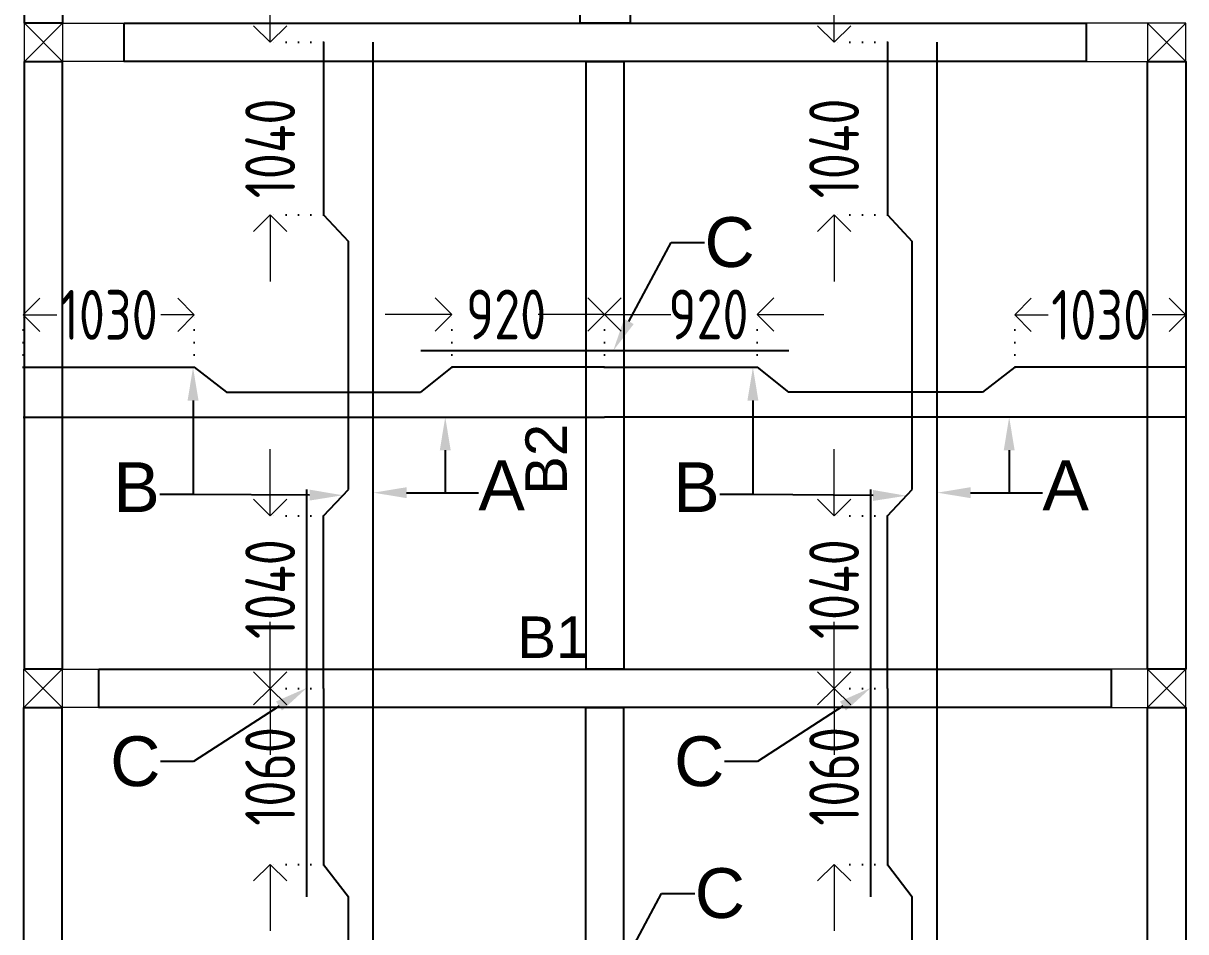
# Model space of a CAD drawing. Header units: inches. Extents: x -605 to 2991212, y -2872845 to 0.
# Drawn here: x 2805439 to 2812439, y -2094947 to -2089474 of the extents above; entities that cross this region are included whole.
import ezdxf
from ezdxf import colors
from ezdxf.entities.mleader import LeaderData, LeaderLine
from ezdxf.enums import TextEntityAlignment as Align
from ezdxf.math import Vec2, Vec3

# ---------------------------------------------------------------- set-up
doc = ezdxf.new("R2010")
doc.units = ezdxf.units.IN
doc.header["$LTSCALE"] = 600
doc.header["$MEASUREMENT"] = 0
doc.linetypes.add('DOT2', pattern=[0.125, 0, -0.125])
for name, color, linetype, lineweight in [('rDIMension', 1, 'Continuous', 18), ('rRCC 2', 40, 'Continuous', 15), ('rREINF 1', 1, 'Continuous', 25)]:
    doc.layers.add(name, color=color, linetype=linetype, lineweight=lineweight)
doc.styles.add('DIM', font='geniso.shx', dxfattribs={"width": 0.85})
doc.styles.get("Standard").update_dxf_attribs({"font": 'arial.ttf'})
doc.dimstyles.new('ST-100', dxfattribs={"dimscale": 100, "dimtxt": 2.5, "dimasz": 2, "dimexe": 0.18, "dimexo": 0.0625, "dimgap": 0.2, "dimtad": 0, "dimdec": 0, "dimzin": 0, "dimdsep": 46, "dimtxsty": 'DIM', "dimblk": 'OPEN90', "dimcen": 0.09, "dimclrd": 256, "dimclrt": 7, "dimadec": 0, "dimazin": 0, "dimtfac": 1, "dimtdec": 0, "dimtofl": 0, "dimtmove": 0, "dimatfit": 3, "dimldrblk": 'OPEN90', "dimfxl": 1, "dimtolj": 1, "dimtzin": 0, "dimlwd": -1, "dimarcsym": 0})

# ---------------------------------------------------------------- blocks, each defined once
blk = doc.blocks.new('_Open90')
at = {"color": 0, "linetype": 'ByBlock', "lineweight": -2}
for p, q in [((-0.5, 0.5), (0, 0)), ((0, 0), (-1, 0)), ((0, 0), (-0.5, -0.5))]:
    blk.add_line(p, q, dxfattribs=at)
blk = doc.blocks.new('*D88')
at = {"layer": 'Defpoints', "color": 0, "linetype": 'ByBlock', "transparency": 16777216}
for p in [(2806468.9, -2091231.2), (2805438.9, -2091547), (2806468.9, -2091547)]:
    blk.add_point(p, dxfattribs=at)
at = {"layer": 'rDIMension', "color": 0, "linetype": 'DOT2', "lineweight": -2, "transparency": 16777216}
for p, q in [((2805438.9, -2091547), (2805438.9, -2091231.2)), ((2806468.9, -2091547), (2806468.9, -2091231.2))]:
    blk.add_line(p, q, dxfattribs=at)
at = {"layer": 'rDIMension', "transparency": 16777216}
for p, q in [((2805638.9, -2091231.2), (2805640.5, -2091231.2)), ((2806268.9, -2091231.2), (2806267.2, -2091231.2))]:
    blk.add_line(p, q, dxfattribs=at)
at = {"layer": 'rDIMension', "linetype": 'ByBlock', "transparency": 16777216, "xscale": 200, "yscale": 200, "zscale": 200, "rotation": 180}
blk.add_blockref('_Open90', (2805438.9, -2091231.2), dxfattribs=at)
at = {"layer": 'rDIMension', "linetype": 'ByBlock', "transparency": 16777216, "xscale": 200, "yscale": 200, "zscale": 200}
blk.add_blockref('_Open90', (2806468.9, -2091231.2), dxfattribs=at)
at = {"layer": 'rDIMension', "color": 7, "linetype": 'ByBlock', "transparency": 16777216, "insert": (2805953.9, -2091231.2), "char_height": 300, "attachment_point": 5, "style": 'DIM'}
blk.add_mtext('\\A1;1030', dxfattribs=at)
blk = doc.blocks.new('*D89')
at = {"layer": 'Defpoints', "color": 0, "linetype": 'ByBlock', "transparency": 16777216}
for p in [(2808938.9, -2091228.6), (2808018.9, -2091547), (2808938.9, -2091547)]:
    blk.add_point(p, dxfattribs=at)
at = {"layer": 'rDIMension', "transparency": 16777216}
for p, q in [((2807818.9, -2091228.6), (2807618.9, -2091228.6)), ((2809138.9, -2091228.6), (2809338.9, -2091228.6))]:
    blk.add_line(p, q, dxfattribs=at)
at = {"layer": 'rDIMension', "color": 0, "linetype": 'DOT2', "lineweight": -2, "transparency": 16777216}
for p, q in [((2808018.9, -2091547), (2808018.9, -2091228.6)), ((2808938.9, -2091547), (2808938.9, -2091228.6))]:
    blk.add_line(p, q, dxfattribs=at)
at = {"layer": 'rDIMension', "linetype": 'ByBlock', "transparency": 16777216, "xscale": 200, "yscale": 200, "zscale": 200}
blk.add_blockref('_Open90', (2808018.9, -2091228.6), dxfattribs=at)
at = {"layer": 'rDIMension', "linetype": 'ByBlock', "transparency": 16777216, "xscale": 200, "yscale": 200, "zscale": 200, "rotation": 180}
blk.add_blockref('_Open90', (2808938.9, -2091228.6), dxfattribs=at)
at = {"layer": 'rDIMension', "color": 7, "linetype": 'ByBlock', "transparency": 16777216, "insert": (2808346.4, -2091228.6), "char_height": 300, "attachment_point": 5, "style": 'DIM'}
blk.add_mtext('\\A1;920', dxfattribs=at)
blk = doc.blocks.new('*D90')
at = {"layer": 'Defpoints', "color": 0, "linetype": 'ByBlock', "transparency": 16777216}
for p in [(2811408.9, -2091231.2), (2811408.9, -2091547), (2812438.9, -2091547)]:
    blk.add_point(p, dxfattribs=at)
at = {"layer": 'rDIMension', "color": 0, "linetype": 'DOT2', "lineweight": -2, "transparency": 16777216}
for p, q in [((2811408.9, -2091547), (2811408.9, -2091231.2)), ((2812438.9, -2091547), (2812438.9, -2091231.2))]:
    blk.add_line(p, q, dxfattribs=at)
at = {"layer": 'rDIMension', "transparency": 16777216}
for p, q in [((2811608.9, -2091231.2), (2811610.5, -2091231.2)), ((2812238.9, -2091231.2), (2812237.2, -2091231.2))]:
    blk.add_line(p, q, dxfattribs=at)
at = {"layer": 'rDIMension', "linetype": 'ByBlock', "transparency": 16777216, "xscale": 200, "yscale": 200, "zscale": 200, "rotation": 180}
blk.add_blockref('_Open90', (2811408.9, -2091231.2), dxfattribs=at)
at = {"layer": 'rDIMension', "linetype": 'ByBlock', "transparency": 16777216, "xscale": 200, "yscale": 200, "zscale": 200}
blk.add_blockref('_Open90', (2812438.9, -2091231.2), dxfattribs=at)
at = {"layer": 'rDIMension', "color": 7, "linetype": 'ByBlock', "transparency": 16777216, "insert": (2811923.9, -2091231.2), "char_height": 300, "attachment_point": 5, "style": 'DIM'}
blk.add_mtext('\\A1;1030', dxfattribs=at)
blk = doc.blocks.new('*D91')
at = {"layer": 'Defpoints', "color": 0, "linetype": 'ByBlock', "transparency": 16777216}
for p in [(2808938.9, -2091228.6), (2808938.9, -2091547), (2809858.9, -2091547)]:
    blk.add_point(p, dxfattribs=at)
at = {"layer": 'rDIMension', "transparency": 16777216}
for p, q in [((2808738.9, -2091228.6), (2808538.9, -2091228.6)), ((2810058.9, -2091228.6), (2810258.9, -2091228.6))]:
    blk.add_line(p, q, dxfattribs=at)
at = {"layer": 'rDIMension', "color": 0, "linetype": 'DOT2', "lineweight": -2, "transparency": 16777216}
for p, q in [((2808938.9, -2091547), (2808938.9, -2091228.6)), ((2809858.9, -2091547), (2809858.9, -2091228.6))]:
    blk.add_line(p, q, dxfattribs=at)
at = {"layer": 'rDIMension', "linetype": 'ByBlock', "transparency": 16777216, "xscale": 200, "yscale": 200, "zscale": 200}
blk.add_blockref('_Open90', (2808938.9, -2091228.6), dxfattribs=at)
at = {"layer": 'rDIMension', "linetype": 'ByBlock', "transparency": 16777216, "xscale": 200, "yscale": 200, "zscale": 200, "rotation": 180}
blk.add_blockref('_Open90', (2809858.9, -2091228.6), dxfattribs=at)
at = {"layer": 'rDIMension', "color": 7, "linetype": 'ByBlock', "transparency": 16777216, "insert": (2809565.1, -2091228.6), "char_height": 300, "attachment_point": 5, "style": 'DIM'}
blk.add_mtext('\\A1;920', dxfattribs=at)
blk = doc.blocks.new('*D217')
at = {"layer": 'Defpoints', "color": 0, "linetype": 'ByBlock', "transparency": 16777216}
for p in [(2806925.7, -2093481), (2807246.4, -2093481), (2807246.4, -2094541)]:
    blk.add_point(p, dxfattribs=at)
at = {"layer": 'rDIMension', "transparency": 16777216}
for p, q in [((2806925.7, -2093281), (2806925.7, -2093081)), ((2806925.7, -2094741), (2806925.7, -2094941))]:
    blk.add_line(p, q, dxfattribs=at)
at = {"layer": 'rDIMension', "color": 0, "linetype": 'DOT2', "lineweight": -2, "transparency": 16777216}
for p, q in [((2807246.4, -2093481), (2806925.7, -2093481)), ((2807246.4, -2094541), (2806925.7, -2094541))]:
    blk.add_line(p, q, dxfattribs=at)
at = {"layer": 'rDIMension', "linetype": 'ByBlock', "transparency": 16777216, "xscale": 200, "yscale": 200, "zscale": 200}
for p, rotation in [((2806925.7, -2093481), 270), ((2806925.7, -2094541), 90)]:
    blk.add_blockref('_Open90', p, dxfattribs=dict(at, rotation=rotation))
at = {"layer": 'rDIMension', "color": 7, "linetype": 'ByBlock', "transparency": 16777216, "insert": (2806925.7, -2094011), "char_height": 300, "attachment_point": 5, "rotation": 90, "style": 'DIM'}
blk.add_mtext('\\A1;1060', dxfattribs=at)
blk = doc.blocks.new('*D219')
at = {"layer": 'Defpoints', "color": 0, "linetype": 'ByBlock', "transparency": 16777216}
for p in [(2810321.5, -2093481), (2810642.2, -2093481), (2810642.2, -2094541)]:
    blk.add_point(p, dxfattribs=at)
at = {"layer": 'rDIMension', "transparency": 16777216}
for p, q in [((2810321.5, -2093281), (2810321.5, -2093081)), ((2810321.5, -2094741), (2810321.5, -2094941))]:
    blk.add_line(p, q, dxfattribs=at)
at = {"layer": 'rDIMension', "color": 0, "linetype": 'DOT2', "lineweight": -2, "transparency": 16777216}
for p, q in [((2810642.2, -2093481), (2810321.5, -2093481)), ((2810642.2, -2094541), (2810321.5, -2094541))]:
    blk.add_line(p, q, dxfattribs=at)
at = {"layer": 'rDIMension', "linetype": 'ByBlock', "transparency": 16777216, "xscale": 200, "yscale": 200, "zscale": 200}
for p, rotation in [((2810321.5, -2093481), 270), ((2810321.5, -2094541), 90)]:
    blk.add_blockref('_Open90', p, dxfattribs=dict(at, rotation=rotation))
at = {"layer": 'rDIMension', "color": 7, "linetype": 'ByBlock', "transparency": 16777216, "insert": (2810321.5, -2094011), "char_height": 300, "attachment_point": 5, "rotation": 90, "style": 'DIM'}
blk.add_mtext('\\A1;1060', dxfattribs=at)
blk = doc.blocks.new('*D221')
at = {"layer": 'Defpoints', "color": 0, "linetype": 'ByBlock', "transparency": 16777216}
for p in [(2807246.4, -2092441), (2806925.7, -2093481), (2807246.4, -2093481)]:
    blk.add_point(p, dxfattribs=at)
at = {"layer": 'rDIMension', "transparency": 16777216}
for p, q in [((2806925.7, -2092241), (2806925.7, -2092041)), ((2806925.7, -2093681), (2806925.7, -2093881))]:
    blk.add_line(p, q, dxfattribs=at)
at = {"layer": 'rDIMension', "color": 0, "linetype": 'DOT2', "lineweight": -2, "transparency": 16777216}
for p, q in [((2807246.4, -2092441), (2806925.7, -2092441)), ((2807246.4, -2093481), (2806925.7, -2093481))]:
    blk.add_line(p, q, dxfattribs=at)
at = {"layer": 'rDIMension', "linetype": 'ByBlock', "transparency": 16777216, "xscale": 200, "yscale": 200, "zscale": 200}
for p, rotation in [((2806925.7, -2092441), 270), ((2806925.7, -2093481), 90)]:
    blk.add_blockref('_Open90', p, dxfattribs=dict(at, rotation=rotation))
at = {"layer": 'rDIMension', "color": 7, "linetype": 'ByBlock', "transparency": 16777216, "insert": (2806925.7, -2092883), "char_height": 300, "attachment_point": 5, "rotation": 90, "style": 'DIM'}
blk.add_mtext('\\A1;1040', dxfattribs=at)
blk = doc.blocks.new('*D222')
at = {"layer": 'Defpoints', "color": 0, "linetype": 'ByBlock', "transparency": 16777216}
for p in [(2806925.7, -2089589.4), (2807246.4, -2089589.4), (2807246.4, -2090629.4)]:
    blk.add_point(p, dxfattribs=at)
at = {"layer": 'rDIMension', "transparency": 16777216}
for p, q in [((2806925.7, -2089389.4), (2806925.7, -2089189.4)), ((2806925.7, -2090829.4), (2806925.7, -2091029.4))]:
    blk.add_line(p, q, dxfattribs=at)
at = {"layer": 'rDIMension', "color": 0, "linetype": 'DOT2', "lineweight": -2, "transparency": 16777216}
for p, q in [((2807246.4, -2089589.4), (2806925.7, -2089589.4)), ((2807246.4, -2090629.4), (2806925.7, -2090629.4))]:
    blk.add_line(p, q, dxfattribs=at)
at = {"layer": 'rDIMension', "linetype": 'ByBlock', "transparency": 16777216, "xscale": 200, "yscale": 200, "zscale": 200}
for p, rotation in [((2806925.7, -2089589.4), 270), ((2806925.7, -2090629.4), 90)]:
    blk.add_blockref('_Open90', p, dxfattribs=dict(at, rotation=rotation))
at = {"layer": 'rDIMension', "color": 7, "linetype": 'ByBlock', "transparency": 16777216, "insert": (2806925.7, -2090228.3), "char_height": 300, "attachment_point": 5, "rotation": 90, "style": 'DIM'}
blk.add_mtext('\\A1;1040', dxfattribs=at)
blk = doc.blocks.new('*D223')
at = {"layer": 'Defpoints', "color": 0, "linetype": 'ByBlock', "transparency": 16777216}
for p in [(2810642.2, -2092441), (2810321.5, -2093481), (2810642.2, -2093481)]:
    blk.add_point(p, dxfattribs=at)
at = {"layer": 'rDIMension', "transparency": 16777216}
for p, q in [((2810321.5, -2092241), (2810321.5, -2092041)), ((2810321.5, -2093681), (2810321.5, -2093881))]:
    blk.add_line(p, q, dxfattribs=at)
at = {"layer": 'rDIMension', "color": 0, "linetype": 'DOT2', "lineweight": -2, "transparency": 16777216}
for p, q in [((2810642.2, -2092441), (2810321.5, -2092441)), ((2810642.2, -2093481), (2810321.5, -2093481))]:
    blk.add_line(p, q, dxfattribs=at)
at = {"layer": 'rDIMension', "linetype": 'ByBlock', "transparency": 16777216, "xscale": 200, "yscale": 200, "zscale": 200}
for p, rotation in [((2810321.5, -2092441), 270), ((2810321.5, -2093481), 90)]:
    blk.add_blockref('_Open90', p, dxfattribs=dict(at, rotation=rotation))
at = {"layer": 'rDIMension', "color": 7, "linetype": 'ByBlock', "transparency": 16777216, "insert": (2810321.5, -2092883), "char_height": 300, "attachment_point": 5, "rotation": 90, "style": 'DIM'}
blk.add_mtext('\\A1;1040', dxfattribs=at)
blk = doc.blocks.new('*D224')
at = {"layer": 'Defpoints', "color": 0, "linetype": 'ByBlock', "transparency": 16777216}
for p in [(2810321.5, -2089589.4), (2810642.2, -2089589.4), (2810642.2, -2090629.4)]:
    blk.add_point(p, dxfattribs=at)
at = {"layer": 'rDIMension', "transparency": 16777216}
for p, q in [((2810321.5, -2089389.4), (2810321.5, -2089189.4)), ((2810321.5, -2090829.4), (2810321.5, -2091029.4))]:
    blk.add_line(p, q, dxfattribs=at)
at = {"layer": 'rDIMension', "color": 0, "linetype": 'DOT2', "lineweight": -2, "transparency": 16777216}
for p, q in [((2810642.2, -2089589.4), (2810321.5, -2089589.4)), ((2810642.2, -2090629.4), (2810321.5, -2090629.4))]:
    blk.add_line(p, q, dxfattribs=at)
at = {"layer": 'rDIMension', "linetype": 'ByBlock', "transparency": 16777216, "xscale": 200, "yscale": 200, "zscale": 200}
for p, rotation in [((2810321.5, -2089589.4), 270), ((2810321.5, -2090629.4), 90)]:
    blk.add_blockref('_Open90', p, dxfattribs=dict(at, rotation=rotation))
at = {"layer": 'rDIMension', "color": 7, "linetype": 'ByBlock', "transparency": 16777216, "insert": (2810321.5, -2090228.3), "char_height": 300, "attachment_point": 5, "rotation": 90, "style": 'DIM'}
blk.add_mtext('\\A1;1040', dxfattribs=at)

msp = doc.modelspace()

# ---------------------------------------------------------------- linework, layer by layer
at = {"color": 1, "linetype": 'ByBlock'}
for points in [[(2808792.8, -2083174.4), (2809092.8, -2083174.4), (2809092.8, -2089474.4), (2808792.8, -2089474.4)], [(2805446.8, -2087907), (2805675.6, -2087907), (2805675.6, -2089474.4), (2805446.8, -2089474.4)], [(2806045.6, -2089474.4), (2811838.9, -2089474.4), (2811838.9, -2089704.4), (2806045.6, -2089704.4)], [(2805445.6, -2089704.4), (2805673.2, -2089704.4), (2805673.2, -2093366), (2805445.6, -2093366)], [(2808828.4, -2089704.4), (2809056.1, -2089704.4), (2809056.1, -2093366), (2808828.4, -2093366)], [(2812208.9, -2089704.4), (2812438.9, -2089704.4), (2812438.9, -2093366), (2812208.9, -2093366)], [(2805893.2, -2093366), (2811988.9, -2093366), (2811988.9, -2093596), (2805893.2, -2093596)], [(2805443.2, -2093596), (2805671, -2093596), (2805671, -2097337.5), (2805443.2, -2097337.5)], [(2808826.1, -2093596), (2809053.8, -2093596), (2809053.8, -2097337.5), (2808826.1, -2097337.5)], [(2812208.9, -2093596), (2812438.9, -2093596), (2812438.9, -2097337.5), (2812208.9, -2097337.5)]]:
    msp.add_lwpolyline(points, close=True, dxfattribs=at)
at = {"color": 4, "linetype": 'ByBlock'}
for points in [[(2807246.4, -2089589.4), (2807246.4, -2090629.4), (2807396.4, -2090788.3)], [(2807546.4, -2093481), (2807546.4, -2089589.4)], [(2810642.2, -2089589.4), (2810642.2, -2090629.4), (2810792.2, -2090788.3)], [(2810942.2, -2093481), (2810942.2, -2089589.4)], [(2807396.4, -2092282.2), (2807396.4, -2090788.3)], [(2810792.2, -2092282.2), (2810792.2, -2090788.3)], [(2810049.3, -2091447), (2807832.8, -2091447)], [(2805438.9, -2091547), (2806468.9, -2091547), (2806662.1, -2091697)], [(2808938.9, -2091547), (2808018.9, -2091547), (2807830.6, -2091697)], [(2808938.9, -2091547), (2809858.9, -2091547), (2810047.1, -2091697)], [(2812438.9, -2091547), (2811408.9, -2091547), (2811215.6, -2091697)], [(2806662.1, -2091697), (2807830.6, -2091697)], [(2811215.6, -2091697), (2810047.1, -2091697)], [(2805438.9, -2091847), (2808938.9, -2091847)], [(2812438.9, -2091847), (2808938.9, -2091847)], [(2807146.4, -2094735.8), (2807146.4, -2092282.2)], [(2807246.4, -2093481), (2807246.4, -2092441), (2807396.4, -2092282.2)], [(2810542.2, -2094735.8), (2810542.2, -2092282.2)], [(2810642.2, -2093481), (2810642.2, -2092441), (2810792.2, -2092282.2)], [(2807246.4, -2093481), (2807246.4, -2094541), (2807396.4, -2094735.8)], [(2807546.4, -2097452.5), (2807546.4, -2093481)], [(2810642.2, -2093481), (2810642.2, -2094541), (2810792.2, -2094735.8)], [(2810942.2, -2097452.5), (2810942.2, -2093481)], [(2807396.4, -2096197.8), (2807396.4, -2094735.8)], [(2810792.2, -2096197.8), (2810792.2, -2094735.8)]]:
    msp.add_lwpolyline(points, dxfattribs=at)
at = {"layer": 'rRCC 2', "color": 6}
for p, q in [((2805445.6, -2089474.4), (2805675.6, -2089704.4)), ((2805445.6, -2089704.4), (2805675.6, -2089474.4)), ((2812438.9, -2089474.4), (2812208.9, -2089704.4)), ((2812438.9, -2089704.4), (2812208.9, -2089474.4)), ((2805443.2, -2093366), (2805673.2, -2093596)), ((2805443.2, -2093596), (2805673.2, -2093366)), ((2812438.9, -2093366), (2812208.9, -2093596)), ((2812438.9, -2093596), (2812208.9, -2093366))]:
    msp.add_line(p, q, dxfattribs=at)
for points in [[(2805445.6, -2089704.4), (2805445.6, -2089474.4), (2806045.6, -2089474.4), (2806045.6, -2089704.4)], [(2805445.6, -2089474.4), (2805675.6, -2089474.4), (2805675.6, -2089704.4), (2805445.6, -2089704.4)], [(2812438.9, -2089704.4), (2812438.9, -2089474.4), (2811838.9, -2089474.4), (2811838.9, -2089704.4)], [(2812438.9, -2089474.4), (2812208.9, -2089474.4), (2812208.9, -2089704.4), (2812438.9, -2089704.4)], [(2805443.2, -2093596), (2805443.2, -2093366), (2805893.2, -2093366), (2805893.2, -2093596)], [(2805443.2, -2093366), (2805673.2, -2093366), (2805673.2, -2093596), (2805443.2, -2093596)], [(2812438.9, -2093596), (2812438.9, -2093366), (2811988.9, -2093366), (2811988.9, -2093596)], [(2812438.9, -2093366), (2812208.9, -2093366), (2812208.9, -2093596), (2812438.9, -2093596)]]:
    msp.add_lwpolyline(points, close=True, dxfattribs=at)

# ---------------------------------------------------------------- texts
at = {"layer": 'rRCC 2'}
msp.add_text('B2', height=250, rotation=90, dxfattribs=at).set_placement((2808587.5, -2092101.5), align=Align.MIDDLE_CENTER)
msp.add_text('B1', height=250, dxfattribs=at).set_placement((2808627.5, -2093172.8), align=Align.MIDDLE_CENTER)

# ---------------------------------------------------------------- dimensions: what is measured, and where the dimension line sits
at = {"layer": 'rDIMension', "color": 1, "linetype": 'ByBlock'}
for base, p1, p2, angle, override, picture, middle in [((2806925.7, -2089589.4), (2807246.4, -2090629.4), (2807246.4, -2089589.4), 90, {"dimtxt": 3, "dimexe": 0, "dimexo": 0, "dimtmove": 1, "dimfxl": 1.25, "dimtfillclr": 256, "dimarcsym": 2}, '*D222', (2806925.7, -2090228.3)), ((2810321.5, -2089589.4), (2810642.2, -2090629.4), (2810642.2, -2089589.4), 90, {"dimtxt": 3, "dimexe": 0, "dimexo": 0, "dimtmove": 1, "dimfxl": 1.25, "dimtfillclr": 256, "dimarcsym": 2}, '*D224', (2810321.5, -2090228.3)), ((2808938.9, -2091228.6), (2809858.9, -2091547), (2808938.9, -2091547), 180, {"dimtxt": 3, "dimexe": 0, "dimexo": 0, "dimtmove": 1, "dimfxl": 1.25, "dimtfillclr": 256, "dimarcsym": 2}, '*D91', (2809565.1, -2091228.6)), ((2811408.9, -2091231.2), (2812438.9, -2091547), (2811408.9, -2091547), 180, {"dimtxt": 3, "dimasz": 2, "dimexe": 0, "dimexo": 0, "dimtmove": 1, "dimfxl": 1.25, "dimtfillclr": 256, "dimarcsym": 2}, '*D90', (2811923.9, -2091231.2)), ((2806925.7, -2093481), (2807246.4, -2092441), (2807246.4, -2093481), 90, {"dimtxt": 3, "dimexe": 0, "dimexo": 0, "dimtmove": 1, "dimfxl": 1.25, "dimtfillclr": 256, "dimarcsym": 2}, '*D221', (2806925.7, -2092883)), ((2810321.5, -2093481), (2810642.2, -2092441), (2810642.2, -2093481), 90, {"dimtxt": 3, "dimexe": 0, "dimexo": 0, "dimtmove": 1, "dimfxl": 1.25, "dimtfillclr": 256, "dimarcsym": 2}, '*D223', (2810321.5, -2092883))]:
    dim = msp.add_linear_dim(base=base, p1=p1, p2=p2, angle=angle, dimstyle='ST-100', override=override, dxfattribs=at)
    dim.commit()
    dim.dimension.update_dxf_attribs({"geometry": picture, "text_midpoint": middle, "dimtype": 160})
for base, p1, p2, override, picture, middle in [((2806468.9, -2091231.2), (2805438.9, -2091547), (2806468.9, -2091547), {"dimtxt": 3, "dimasz": 2, "dimexe": 0, "dimexo": 0, "dimtmove": 1, "dimfxl": 1.25, "dimtfillclr": 256, "dimarcsym": 2}, '*D88', (2805953.9, -2091231.2)), ((2808938.9, -2091228.6), (2808018.9, -2091547), (2808938.9, -2091547), {"dimtxt": 3, "dimexe": 0, "dimexo": 0, "dimtmove": 1, "dimfxl": 1.25, "dimtfillclr": 256, "dimarcsym": 2}, '*D89', (2808346.4, -2091228.6))]:
    dim = msp.add_linear_dim(base=base, p1=p1, p2=p2, dimstyle='ST-100', override=override, dxfattribs=at)
    dim.commit()
    dim.dimension.update_dxf_attribs({"geometry": picture, "text_midpoint": middle, "dimtype": 160})
for base, p1, p2, picture, middle in [((2806925.7, -2093481), (2807246.4, -2094541), (2807246.4, -2093481), '*D217', (2806925.7, -2094011)), ((2810321.5, -2093481), (2810642.2, -2094541), (2810642.2, -2093481), '*D219', (2810321.5, -2094011))]:
    dim = msp.add_linear_dim(base=base, p1=p1, p2=p2, angle=90, dimstyle='ST-100', override={"dimtxt": 3, "dimexe": 0, "dimexo": 0, "dimtmove": 1, "dimfxl": 1.25, "dimtfillclr": 256, "dimarcsym": 2}, dxfattribs=at)
    dim.commit()
    dim.dimension.update_dxf_attribs({"geometry": picture, "text_midpoint": middle})

# ---------------------------------------------------------------- leaders
at = {"layer": 'rREINF 1', "color": 3, "linetype": 'ByBlock'}
ml = msp.add_multileader_mtext('Standard', dxfattribs=at)
ml.set_content('C', color=3)
ml.set_leader_properties()
ml.build(insert=Vec2(0, 0))
ml.multileader.update_dxf_attribs({"text_top_attachment_type": 0, "text_bottom_attachment_type": 0, "dogleg_length": 200, "arrow_head_size": 200})
ctx = ml.context
ctx.base_point, ctx.char_height, ctx.arrow_head_size, ctx.landing_gap_size, ctx.plane_origin = Vec3(2809540.8, -2090795.1), 300, 200, 0.09, Vec3(2808570, -2091697.6)
notes = []
notes.append((ctx, [(0, (1, 1, 0), (2809340.8, -2090795.1), (1, 0), 200, [(0, [(2808991.4, -2091447)], 256, [])])]))
ctx.mtext.insert, ctx.mtext.flow_direction = Vec3(2809540.9, -2090642.6), 5
ml = msp.add_multileader_mtext('Standard', dxfattribs=at)
ml.set_content('B', color=3)
ml.set_leader_properties()
ml.build(insert=Vec2(0, 0))
ml.multileader.update_dxf_attribs({"text_top_attachment_type": 0, "text_bottom_attachment_type": 0, "dogleg_length": 200, "arrow_head_size": 200})
ctx = ml.context
ctx.base_point, ctx.char_height, ctx.arrow_head_size, ctx.landing_gap_size, ctx.plane_origin = Vec3(2806034.5, -2092313.4), 300, 200, 0.09, Vec3(2806495.4, -2091720.1)
ctx.text_align_type = 2
notes.append((ctx, [(0, (1, 1, 0), (2806461.3, -2092313.4), (-1, 0), 200, [(0, [(2806461.3, -2091547)], 256, [])])]))
ctx.mtext.insert, ctx.mtext.alignment, ctx.mtext.flow_direction = Vec3(2806261.2, -2092118.9), 3, 5
ml = msp.add_multileader_mtext('Standard', dxfattribs=at)
ml.set_content('B', color=3)
ml.set_leader_properties()
ml.build(insert=Vec2(0, 0))
ml.multileader.update_dxf_attribs({"text_top_attachment_type": 0, "text_bottom_attachment_type": 0, "dogleg_length": 200, "arrow_head_size": 200})
ctx = ml.context
ctx.base_point, ctx.char_height, ctx.arrow_head_size, ctx.landing_gap_size, ctx.plane_origin = Vec3(2809405.8, -2092313.4), 300, 200, 0.09, Vec3(2809866.7, -2091720.1)
ctx.text_align_type = 2
notes.append((ctx, [(0, (1, 1, 0), (2809832.5, -2092313.4), (-1, 0), 200, [(0, [(2809832.5, -2091547)], 256, [])])]))
ctx.mtext.insert, ctx.mtext.alignment, ctx.mtext.flow_direction = Vec3(2809632.5, -2092118.9), 3, 5
ml = msp.add_multileader_mtext('Standard', dxfattribs=at)
ml.set_content('A', color=3)
ml.set_leader_properties()
ml.build(insert=Vec2(0, 0))
ml.multileader.update_dxf_attribs({"text_top_attachment_type": 0, "text_bottom_attachment_type": 0, "dogleg_length": 200, "arrow_head_size": 200})
ctx = ml.context
ctx.base_point, ctx.char_height, ctx.arrow_head_size, ctx.landing_gap_size, ctx.plane_origin = Vec3(2808179.9, -2092302.2), 300, 200, 0.09, Vec3(2808133.3, -2091709)
notes.append((ctx, [(0, (1, 1, 0), (2807979.9, -2092302.2), (1, 0), 200, [(0, [(2807979.9, -2091847)], 256, [])])]))
ctx.mtext.insert, ctx.mtext.flow_direction = Vec3(2808180, -2092107.8), 5
ml = msp.add_multileader_mtext('Standard', dxfattribs=at)
ml.set_content('A', color=3)
ml.set_leader_properties()
ml.build(insert=Vec2(0, 0))
ml.multileader.update_dxf_attribs({"text_top_attachment_type": 0, "text_bottom_attachment_type": 0, "dogleg_length": 200, "arrow_head_size": 200})
ctx = ml.context
ctx.base_point, ctx.char_height, ctx.arrow_head_size, ctx.landing_gap_size, ctx.plane_origin = Vec3(2811575.7, -2092302.2), 300, 200, 0.09, Vec3(2811529.2, -2091709)
notes.append((ctx, [(0, (1, 1, 0), (2811375.7, -2092302.2), (1, 0), 200, [(0, [(2811375.7, -2091847)], 256, [])])]))
ctx.mtext.insert, ctx.mtext.flow_direction = Vec3(2811575.8, -2092107.8), 5
ml = msp.add_multileader_mtext('Standard', dxfattribs=at)
ml.set_content('', color=3)
ml.set_leader_properties()
ml.build(insert=Vec2(0, 0))
ml.multileader.update_dxf_attribs({"text_top_attachment_type": 0, "text_bottom_attachment_type": 0, "dogleg_length": 200, "arrow_head_size": 200})
ctx = ml.context
ctx.base_point, ctx.char_height, ctx.arrow_head_size, ctx.landing_gap_size, ctx.plane_origin = Vec3(2808179.9, -2092302.2), 300, 200, 0.09, Vec3(2807564.1, -2092302.2)
notes.append((ctx, [(0, (1, 1, 0), (2807979.9, -2092302.2), (1, 0), 200, [(0, [(2807547.2, -2092302.2)], 256, [])])]))
ctx.mtext.insert, ctx.mtext.flow_direction = Vec3(2808180, -2092152.2), 5
ml = msp.add_multileader_mtext('Standard', dxfattribs=at)
ml.set_content('', color=3)
ml.set_leader_properties()
ml.build(insert=Vec2(0, 0))
ml.multileader.update_dxf_attribs({"text_top_attachment_type": 0, "text_bottom_attachment_type": 0, "dogleg_length": 200, "arrow_head_size": 200})
ctx = ml.context
ctx.base_point, ctx.char_height, ctx.arrow_head_size, ctx.landing_gap_size, ctx.plane_origin = Vec3(2811575.7, -2092302.2), 300, 200, 0.09, Vec3(2810959.9, -2092302.2)
notes.append((ctx, [(0, (1, 1, 0), (2811375.7, -2092302.2), (1, 0), 200, [(0, [(2810943, -2092302.2)], 256, [])])]))
ctx.mtext.insert, ctx.mtext.flow_direction = Vec3(2811575.8, -2092152.2), 5
ml = msp.add_multileader_mtext('Standard', dxfattribs=at)
ml.set_content('', color=3)
ml.set_leader_properties()
ml.build(insert=Vec2(0, 0))
ml.multileader.update_dxf_attribs({"text_top_attachment_type": 0, "text_bottom_attachment_type": 0, "dogleg_length": 200, "arrow_head_size": 200})
ctx = ml.context
ctx.base_point, ctx.char_height, ctx.arrow_head_size, ctx.landing_gap_size, ctx.plane_origin = Vec3(2806261.1, -2092313.4), 300, 200, 0.09, Vec3(2807064.6, -2092313.4)
ctx.text_align_type = 2
notes.append((ctx, [(0, (1, 1, 0), (2806461.3, -2092313.4), (-1, 0), 200, [(0, [(2807362.7, -2092317.8)], 256, [])])]))
ctx.mtext.insert, ctx.mtext.alignment, ctx.mtext.flow_direction = Vec3(2806261.2, -2092163.4), 3, 5
ml = msp.add_multileader_mtext('Standard', dxfattribs=at)
ml.set_content('', color=3)
ml.set_leader_properties()
ml.build(insert=Vec2(0, 0))
ml.multileader.update_dxf_attribs({"text_top_attachment_type": 0, "text_bottom_attachment_type": 0, "dogleg_length": 200, "arrow_head_size": 200})
ctx = ml.context
ctx.base_point, ctx.char_height, ctx.arrow_head_size, ctx.landing_gap_size, ctx.plane_origin = Vec3(2809632.4, -2092313.4), 300, 200, 0.09, Vec3(2810435.9, -2092313.4)
ctx.text_align_type = 2
notes.append((ctx, [(0, (1, 1, 0), (2809832.5, -2092313.4), (-1, 0), 200, [(0, [(2810755.9, -2092320.6)], 256, [])])]))
ctx.mtext.insert, ctx.mtext.alignment, ctx.mtext.flow_direction = Vec3(2809632.5, -2092163.4), 3, 5
ml = msp.add_multileader_mtext('Standard', dxfattribs=at)
ml.set_content('C', color=3)
ml.set_leader_properties()
ml.build(insert=Vec2(0, 0))
ml.multileader.update_dxf_attribs({"text_top_attachment_type": 0, "text_bottom_attachment_type": 0, "dogleg_length": 200, "arrow_head_size": 200})
ctx = ml.context
ctx.base_point, ctx.char_height, ctx.arrow_head_size, ctx.landing_gap_size, ctx.plane_origin = Vec3(2805999.6, -2093922.5), 300, 200, 0.09, Vec3(2806895.9, -2093520)
ctx.text_align_type = 2
notes.append((ctx, [(1, (1, 1, 0), (2806465, -2093922.5), (-1, 0), 200, [(0, [(2807146.4, -2093478)], 256, [])])]))
ctx.mtext.insert, ctx.mtext.alignment, ctx.mtext.flow_direction = Vec3(2806264.9, -2093769.9), 3, 5
ml = msp.add_multileader_mtext('Standard', dxfattribs=at)
ml.set_content('C', color=3)
ml.set_leader_properties()
ml.build(insert=Vec2(0, 0))
ml.multileader.update_dxf_attribs({"text_top_attachment_type": 0, "text_bottom_attachment_type": 0, "dogleg_length": 200, "arrow_head_size": 200})
ctx = ml.context
ctx.base_point, ctx.char_height, ctx.arrow_head_size, ctx.landing_gap_size, ctx.plane_origin = Vec3(2809395.4, -2093922.5), 300, 200, 0.09, Vec3(2810291.7, -2093520)
ctx.text_align_type = 2
notes.append((ctx, [(1, (1, 1, 0), (2809860.8, -2093922.5), (-1, 0), 200, [(0, [(2810542.2, -2093478)], 256, [])])]))
ctx.mtext.insert, ctx.mtext.alignment, ctx.mtext.flow_direction = Vec3(2809660.7, -2093769.9), 3, 5
ml = msp.add_multileader_mtext('Standard', dxfattribs=at)
ml.set_content('C', color=3)
ml.set_leader_properties()
ml.build(insert=Vec2(0, 0))
ml.multileader.update_dxf_attribs({"text_top_attachment_type": 0, "text_bottom_attachment_type": 0, "dogleg_length": 200, "arrow_head_size": 200})
ctx = ml.context
ctx.base_point, ctx.char_height, ctx.arrow_head_size, ctx.landing_gap_size, ctx.plane_origin = Vec3(2809482.2, -2094716.6), 300, 200, 0.09, Vec3(2808511.3, -2095619.1)
notes.append((ctx, [(0, (1, 1, 0), (2809282.2, -2094716.6), (1, 0), 200, [(0, [(2808932.7, -2095368.5)], 256, [])])]))
ctx.mtext.insert, ctx.mtext.flow_direction = Vec3(2809482.3, -2094564.1), 5
for ctx, leaders in notes:
    for number, flags, end, landing, length, lines in leaders:
        leader = LeaderData()
        leader.index, (leader.has_last_leader_line, leader.has_dogleg_vector, leader.attachment_direction) = number, flags
        leader.last_leader_point, leader.dogleg_vector, leader.dogleg_length = Vec3(end), Vec3(landing), length
        for number, points, colour, breaks in lines:
            line = LeaderLine()
            line.index, line.vertices, line.color, line.breaks = number, Vec3.list(points), colors.encode_raw_color(colour), breaks
            leader.lines.append(line)
        ctx.leaders.append(leader)

doc.saveas('drawing.dxf')
